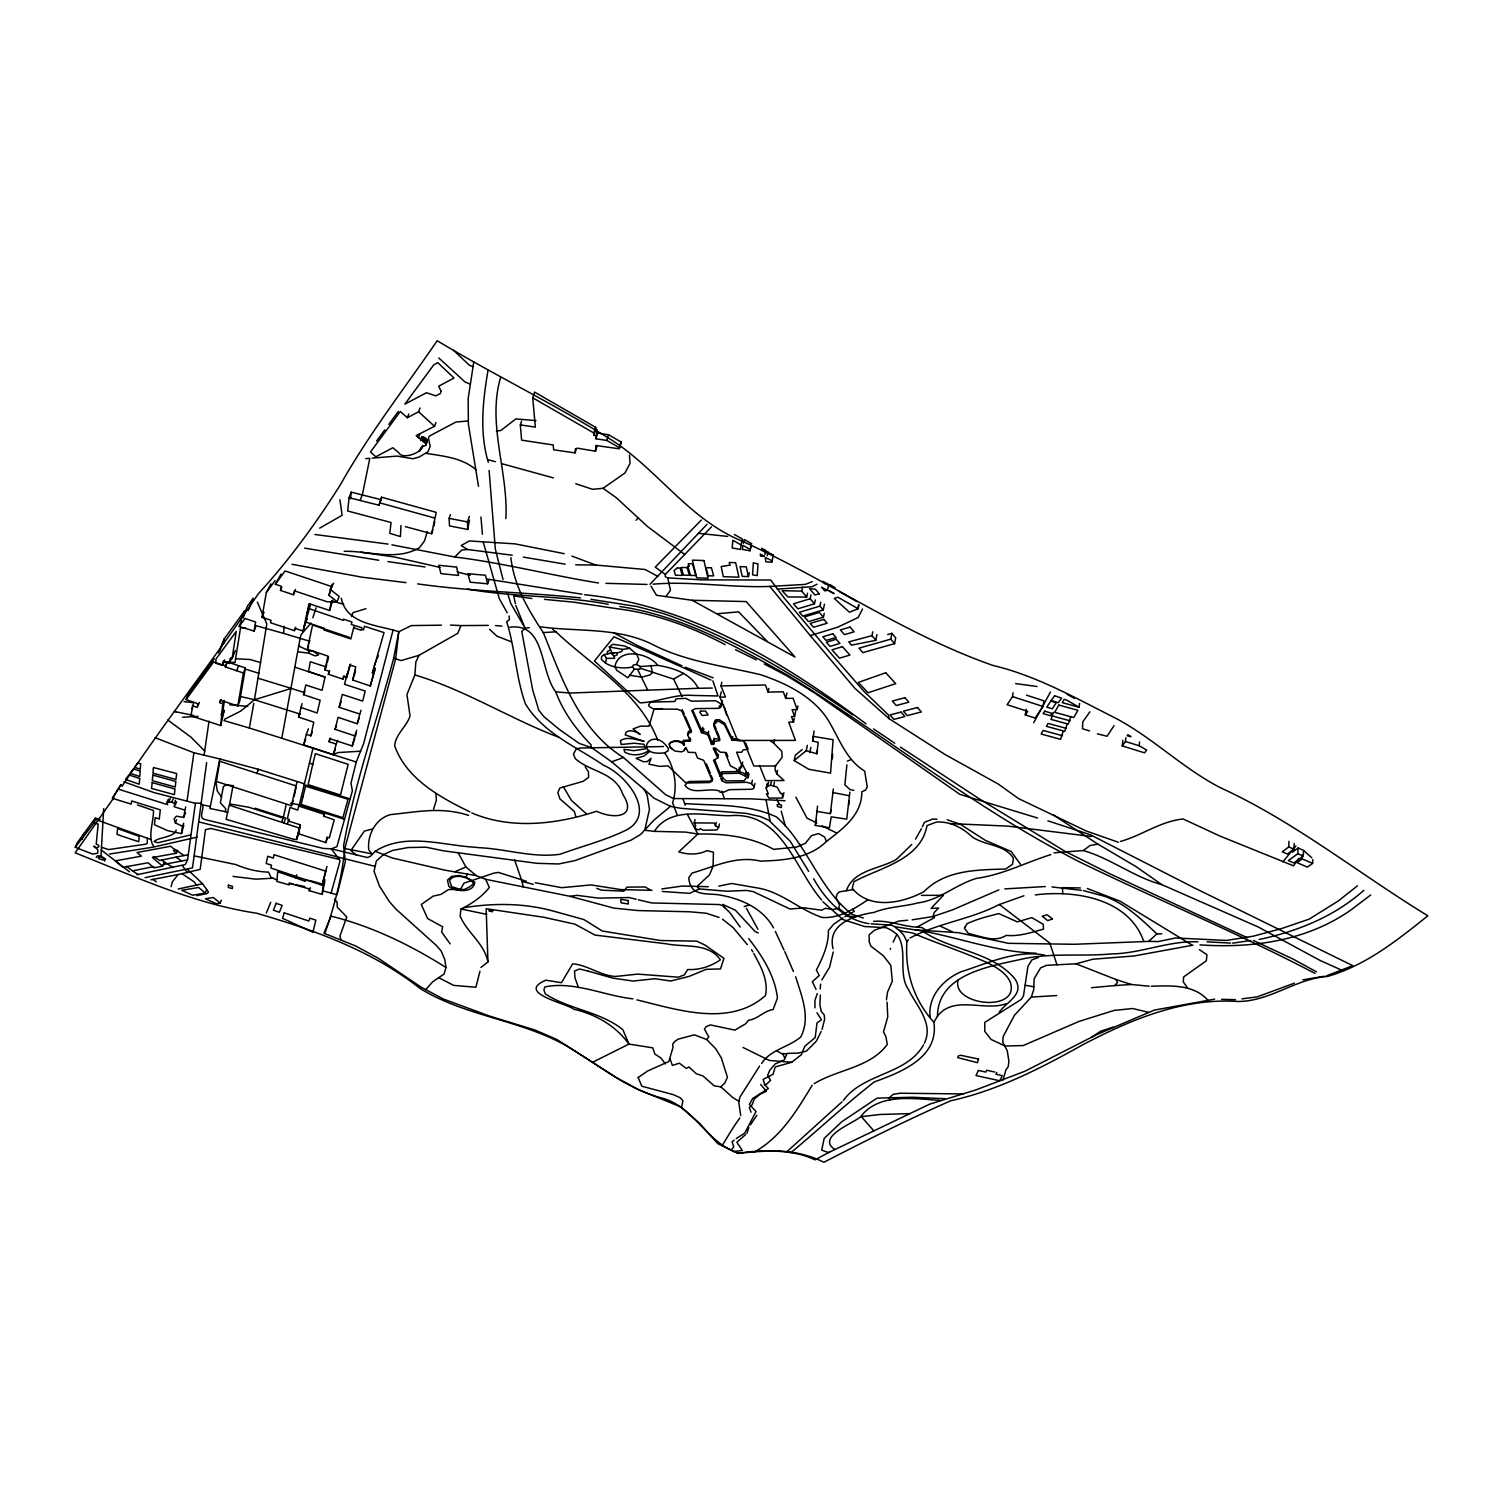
<?xml version="1.0" encoding="UTF-8"?>
<svg xmlns="http://www.w3.org/2000/svg" width="1503" height="1503" viewBox="0 0 1503 1503"><rect width="100%" height="100%" fill="white"/><g stroke="black" fill="none" stroke-linecap="round" stroke-linejoin="round"><path stroke-width="1.5" d="M145.077 877.639L192.497 867.907L206.625 762.66M790.785 1152.763C818.872 1129.411 845.588 1104.31 874.351 1081.897C900.898 1072.297 939.225 1057.473 933.851 1022.247L937.459 1016.253C937.947 973.606 990.515 966.279 1022.961 958.895C1052.081 952.658 1082.047 956.659 1111.788 953.898C1141.078 953.466 1168.714 940.559 1198.023 941.836M520.339 424.898L535.369 427.134L532.72 397.807L534.617 392.114L595.583 427.265L597.687 433.071L608.565 434.762L621.077 441.976L619.368 448.833L595.846 445.489L595.489 451.201L577.377 448.176L575.424 448.758L575.029 452.91L553.686 449.792L553.179 444.944L521.635 440.172L520.339 424.898L521.597 421.122M621.077 441.976L619.931 446.936M833.094 948.75C826.631 923.5 855.357 915.252 874.182 912.377C888.16 906.685 903.378 906.779 917.807 902.927C939.788 900.165 955.776 884.365 976.687 878.334C1003.215 874.596 1025.76 862.44 1050.822 854.625M82.064 839.332L84.112 833.301L81.312 839.106L83.341 836.326M104.459 861.144L105.548 858.946L100.983 856.109L103.707 808.539M441.469 625.173L411.409 625.586L398.802 631.711L395.646 658.896L344.807 848.537C341.989 877.714 334.436 905.971 324.855 933.532M1193.006 945.18L1134.22 955.946L1092.888 959.215L1075.979 963.818L1046.426 965.321L1040.583 967.913L1034.139 978.754L1033.669 989.857L1031.283 997.09L1014.412 1015.314L1003.177 1036.525L1002.726 1042.274L1007.273 1050.804L1008.889 1061.118L1008.231 1066.66L1005.883 1069.986L1002.952 1079.999M95.61 819.454L147.388 838.242L147.181 843.446L145.603 844.216L108.592 849.571L101.509 847.316M400.982 525.449L400.437 536.571L389.784 533.34L391.062 522.499L347.681 511.001L349.091 497.7L351.214 492.157L381.086 499.672L381.537 497.211L436.246 512.354L431.605 533.715L405.322 526.614M1302.387 855.113L1302.18 858.908L1296.995 862.647L1307.403 867.099L1312.626 863.38L1312.814 859.584M617.395 652.697L617.282 654.669L614.22 656.247L610.312 652.734L617.395 652.697L621.528 651.644L622.9 649.446L629.719 648.319L636.877 654.519L638.831 659.366L636.464 664.458L633.27 665.077L632.481 667.013L634.398 669.173L639.94 669.211L640.353 666.524L636.52 664.476M1298.104 848.011L1297.784 853.723L1288.372 860.599L1293.801 862.929L1303.27 856.052L1303.571 850.36L1298.104 848.011L1292.448 852.163M1289.01 841.267L1288.672 846.959L1282.303 851.863L1287.507 854.023L1293.914 849.12L1294.233 843.427M193.586 702.446L190.862 715.86L220.716 725.554L222.782 703.648L219.908 702.728L220.19 700.191L237.812 705.903L239.785 700.943L245.402 667.971L227.423 661.94L225.394 666.956L243.411 672.987L237.812 705.903M605.577 663.161L601.332 659.329L601.651 656.454L604.15 654.65L606.423 658.333L605.577 663.161C613.487 667.858 623.52 668.891 632.481 667.013M325.832 842.619L327.053 837.133L329.326 837.829L334.23 819.811L323.84 816.261L323.972 814.231L298.721 806.04L297.763 810.098L290.023 807.468L287.336 818.816L288.745 819.285L288.426 821.033L300.187 824.79L298.327 833.639L325.832 842.619L327.466 837.923M820.206 988.993L820.582 984.146M225.394 666.956L226.821 662.485M309.505 641.18L283.616 633.383L284.105 626.281M812.954 736.338L833.094 739.701L830.558 773.124L808.783 769.292L794.185 760.556L806.209 750.711L816.787 753.736L818.214 742.313L812.635 741.092L814.081 730.928M341.294 598.232C346.404 624.496 378.324 624.985 398.802 631.711L393.654 658.239C377.084 720.745 354.858 781.936 343.605 845.738L345.352 861.726L337.029 894.698L322.318 890.734M469.819 811.827C439.947 797.285 406.298 778.855 394.669 745.751C395.665 733.934 406.505 726.945 410.056 715.954L406.937 694.555L414.884 674.941L415.843 661.978L419.055 655.308L457.739 633.327L460.989 625.586L488.325 625.398M832.324 758.827L832.662 754.356M197.194 837.096L154.208 846.922C146.881 838.561 153.832 821.559 153.456 810.455L137.431 804.95M849.871 792.119L846.734 819.154L831.215 816.824L829.393 827.777L815.34 825.429L817.576 806.078M137.13 874.69L185.264 864.544L187.537 859.904L195.39 803.316L154.02 792.588L123.81 781.785M295.678 877.865L305.222 881.34L305.334 880.213L310.595 880.739L323.389 884.346L322.187 894.379L309.242 890.734L309.43 888.968L289.327 883.313L289.177 884.891L276.909 881.434L277.698 871.759L295.678 877.865L296.767 874.821M740.979 544.875L740.528 549.478L732.186 547.975L732.882 540.272L740.979 544.875L742.407 539.07L734.328 534.467M473.746 362.167L468.147 398.746L468.41 424.353L478.499 486.258M750.11 549.422L742.839 545.288L742.426 549.422L749.959 550.793L751.519 543.635L744.267 539.483L743.309 543.353M751.519 543.635L749.959 550.793M112.406 798.3L120.916 784.679L112.406 798.3L131.156 804.124L131.682 800.967L160.314 809.873L159.28 819.003L155.147 817.632L154.433 824.715L167.791 830.708L181.487 833.62L182.464 826.255L175.381 822.874L174.123 818.891L176.396 816.148L183.667 817.425L185.677 806.886M848.65 805.307L849.101 801.024M1122.854 740.265L1122.215 745.92L1144.572 752.834L1146.657 750.072L1139.18 745.751L1139.575 741.975M350.5 498.827L351.214 492.157M816.505 811.357L830.351 813.649L833.357 788.943M1122.215 745.92L1125.446 741.524L1125.879 737.748M324.723 881.791L322.187 894.379M775.548 765.44L775.022 769.799L776.769 773.82L784.021 780.527L765.609 780.602L759.503 765.44M155.147 737.71L193.906 752.759L219.814 758.959L209.932 808.482L227.723 812.184M846.884 764.895L844.855 784.81L849.946 789.507L853.854 790.39M1079.116 707.255L1066.454 699.966L1064.143 699.327L1062.245 702.652L1079.116 707.255L1079.586 703.479M808.633 871.345L790.353 841.417L768.841 820.243L760.462 816.599L746.258 813.386L680.352 808.257L670.47 806.341L654.181 819.905L640.729 834.334L631.072 840.139L575.085 860.58L558.628 863.981L536.721 863.304L443.404 850.811L425.988 847.204L408.102 847.542L392.79 850.379L383.697 854.418L376.37 860.994L374.022 871.27L379.451 886.056L389.108 901.293L395.909 909.09L436.321 945.443L441.112 950.929L444.794 959.553L445.996 967.5L444.08 974.038L432.732 981.722L425.706 989.632M1066.435 728.41L1048.117 723.413L1046.464 726.344L1064.744 731.341L1066.923 724.653M1053.359 712.366L1051.01 719.392L1068.276 724.108L1070.624 717.081M183.817 825.297L181.487 833.62M1062.546 735.737L1043.176 730.458L1041.166 734.028L1060.498 739.307L1063.034 731.999M669.23 745.225L669.455 743.421C673.4 739.683 681.216 739.908 684.466 744.38L683.301 740.415L690.741 739.946L689.802 737.841M187.03 800.892L193.906 752.759M257.351 602.158L266.801 623.933L254.458 699.74L240.724 711.088L224.492 719.317M886.432 999.908L887.521 992.093L892.312 981.252L890.809 965.339L883.388 955.814L870.913 946.157L869.241 941.911L869.11 934.828L874.445 930.263L898.625 921.114L907.662 920.231M1026.136 709.247L1025.309 714.921L1035.06 718.058L1043.101 706.485L1043.89 700.793L1026.436 695.156M245.459 627.953L240.536 627.822L234.994 662.485L223.703 661.902M209.011 721.196L204.145 754.769M229.395 663.443L230.316 657.995L232.101 658.596L236.234 631.429L216 658.99L215.774 663.255L222.463 665.397L223.139 661.358L229.395 663.443L231.819 657.431M1148.611 1012.364L1132.717 1008.513L1114.024 1010.429L1078.947 1021.458L1023.205 1045.562L1005.169 1046.032L991.172 1039.494L984.784 1031.415L984.784 1022.378L1021.533 999.232L1023.524 995.587L1027.958 966.26L1031.922 959.891L1038.46 957.467M427.378 440.247L425.687 445.376L422.061 446.973C421.404 452.816 402.184 459.956 398.783 452.685L392.809 447.762L375.806 456.78L370.452 452.027L400.286 411.503L407.388 417.702L418.623 411.766L420.013 408.027M223.909 643.265L224.154 638.963L218.442 652.978M195.39 803.316C211.491 800.967 195.39 817.369 204.709 819.473L323.07 848.387L331.299 848.838L336.954 846.621L352.378 790.785L350.988 783.157L356.23 762.002L281.794 738.255L300.093 638.362L301.145 634.567L310.971 623.087M488.005 370.283C482.895 400.737 479.269 432.131 488.287 462.304M225.318 811.714L225.769 808.746L220.377 802.827L223.346 786.614L226.239 784.735L233.021 785.674M1025.309 714.921L1027.751 711.37L1007.123 704.719L1012.515 696.622L1013.078 692.827M766.511 786.858L770.532 785.224L777.201 787.177L780.621 793.471L782.142 793.434L782.762 798.018L768.841 798.112L766.417 793.772L768.296 793.922L766.248 788.493L767.281 783.364M224.398 700.962L222.989 709.942L224.248 710.449L220.716 725.554M243.373 617.996L244.444 611.157L224.154 638.963M295.471 589.458L293.404 594.737L280.516 590.454L281.174 586.189L275.312 584.272L281.08 573.996M500.574 377.441C486.916 424.428 508.39 471.153 505.872 518.629M253.8 703.366L249.348 728.016L281.794 738.255M433.935 525.918L434.705 521.391M254.082 631.072L255.642 622.017L245.045 618.484L239.202 626.45L254.082 631.072L255.698 627.014M295.715 627.202L294.381 630.659L270.54 622.749L271.028 620.326L262.01 617.32L266.35 592.501L270.953 583.859M740.735 1115.564L738.837 1102.676L739.814 1097.265L759.597 1066.059M232.984 785.975L229.64 803.917L248.953 807.299L283.165 818.139L286.058 805.195M349.091 497.7L379 505.215L381.537 497.211M891.918 633.345L890.809 639.132L858.983 648.169L862.797 652.621L894.604 643.66L895.694 637.854L891.918 633.345L887.672 634.548M871.984 635.656L848.819 641.894L851.506 645.144L875.798 640.353L871.984 635.656L872.755 631.805M875.798 640.353L876.944 634.567M294.381 630.659L295.058 628.348L303.08 631.035L308.998 603.661L329.645 610.443L331.505 601.106M830.351 813.649L831.046 810.117M310.313 605.164L303.08 631.035M857.8 608.546L837.923 597.198L834.278 598.476L849.42 612.209L858.063 608.828L858.589 604.694M858.063 608.828L858.852 604.976M815.34 825.429L816.411 820.168M344.131 675.73L342.891 679.112L328.349 674.302L329.063 671.24L324.892 669.85L327.992 656.135L307.363 649.183L312.586 625.023L349.147 637.234M816.787 753.736L817.538 750.147M820.375 994.967L819.886 1004.662L821.22 1011.35L824.339 1015.07L824.583 1019.485L822.066 1029.405M812.635 741.092L813.386 737.485M299.041 827.965L229.17 805.138L226.126 819.304L293.348 839.2L296.617 839.501L300.187 824.809M300.281 825.466L298.308 834.804M806.209 750.711L807.355 745.338M809.741 752.665L810.869 747.292M171.079 886.676L172.413 881.754L178.124 874.539L200.181 869.392L205.46 829.637L210.908 828.472L339.283 859.415L340.054 860.918L331.111 893.101M295.659 785.768L219.739 761.269L216.413 781.466L291.413 805.702L296.824 782.575M362.448 494.337L369.813 458.321L365.717 458.622M294.1 796.515L295.997 787.628M823.437 617.169L819.323 612.435L804.406 616.906L808.52 621.603L823.437 617.169L824.264 613.337M794.185 760.556L795.331 755.201L802.207 749.565M308.378 728.805L306.349 734.328L310.839 735.85L313.789 722.173L298.571 717.1L302.065 703.629M721.271 691.756L719.975 697.148L737.541 740.434L795.444 740.415L788.718 722.135L793.509 722.079L791.499 716.574L794.58 716.536L792.081 709.679L797.191 709.604L797.98 705.978M819.924 606.104L799.408 612.285L802.715 616.098L823.231 609.936L819.924 606.104L820.751 602.233M783.138 796.271L783.89 792.776M823.231 609.936L824.471 604.168M827.514 590.322L821.502 587.166L824.79 590.904L827.514 590.322L828.754 584.535L822.761 581.379L824.959 583.878M309.937 603.755L306.744 614.483M793.509 722.079L794.298 718.472M794.58 716.536L795.745 711.126M770.532 785.224L771.302 781.729M773.65 785.731L774.421 782.218M776.769 773.82L777.539 770.306M810.981 594.887L810.136 598.739L793.509 603.811L797.886 608.809L814.476 603.793L815.321 599.941M331.712 586.17L330.885 589.946L339.152 596.409L337.16 601.707L328.875 595.244L332.125 584.291M743.497 740.697L753.83 766.023L775.416 766.023L782.161 757.287L781.748 751.275L773.744 743.177L774.533 739.608M806.679 597.086L801.663 591.092L782.105 590.698L787.873 596.935L806.679 597.086L807.524 593.215M797.191 709.604L793.114 698.275L785.712 698.407L786.914 692.977M766.248 788.493L767.018 784.998M767.826 785.674L768.597 782.18M801.663 591.092L802.527 587.241M688.506 731.322L687.622 734.835L690.441 741.148L683.095 741.298L684.203 745.45C681.16 740.923 673.382 739.871 669.38 743.778L670.15 747.667L674.922 751.03L681.404 751.838L683.978 750.918L685.856 747.498L688.205 752.308L695.419 752.552L697.486 758.038L703.667 760.255L712.384 780.94L709.529 782.556L687.059 782.988L684.992 785.224C692.056 795.763 708.89 786.952 719.655 791.16L719.975 792.231L723.939 792.062L729.368 789.657L752.082 789.244L753.679 788.399L754.957 783.476M327.222 662.804L328.556 656.905M785.712 698.407L783.307 691.793L768.071 692.094L768.878 688.468M754.187 786.952L751.594 783.645L752.383 780.17M751.594 783.645L746.803 782.311L726.043 782.781L721.891 780.696L720.688 778.122L722.924 778.122L726.25 780.884L744.229 780.715L746.277 777.784L748.175 777.652L747.611 776.055L745.15 775.98L745.958 772.486M747.611 776.055L748.4 772.58M748.175 777.652L748.964 774.158M718.566 754.487L717.739 757.982L713.549 760.274L720.238 776.45L721.91 776.224L721.102 773.594L739.157 773.256L739.964 769.761M717.739 757.982L713.136 748.137L715.503 748.175L720.369 752.233L725.047 752.345L730.42 765.891L736.583 769.048L736.695 770.325L739.42 770.212L738.818 769.179L741.355 767.582L742.726 762.134M374.773 670.244L370.264 685.969L352.66 679.995L355.723 666.862L349.786 664.984L346.629 677.515L343.529 676.5L342.891 679.112M325.362 871.026L273.978 854.7L273.358 858.119L267.797 856.259L266.125 863.455L271.517 865.183L270.897 868.02L322.074 885.229L326.978 866.404M326.019 870.462L322.074 885.229M354.501 674.903L355.516 670.507M695.044 819.492L694.217 822.911L695.776 826.03L694.555 826.782L695.889 828.961L698.839 829.9L700.36 828.717L703.291 830.22L716.799 829.975L718.641 827.401L715.503 825.786L716.311 822.366M718.641 827.401L719.449 823.982M821.202 1031.377L816.411 1041.109L806.359 1051.142L798.074 1053.152L787.102 1053.396L784.209 1059.991L775.041 1064.049L769.649 1070.493L767.676 1075.284L770.588 1080.356L766.417 1084.358L764.238 1084.64M771.828 560.619L765.29 557.594L765.816 561.784L772.016 562.235L773.181 554.832L766.68 551.808M721.891 780.696L722.699 777.239M744.906 740.923L731.923 740.134L732.769 736.602M306.349 734.328L303.644 744.849L333.328 754.731L336.24 744.06L329.063 741.749L329.777 738.668L352.228 745.995L354.84 738.593M720.238 776.45L721.064 772.974M344.6 819.323L299.36 804.856L313.037 748.043M764.858 554.457L765.779 550.586L761.702 548.257L761.965 550.323L765.779 550.586M767.15 555.772L768.071 551.902M714.075 738.161L713.85 744.304L711.501 744.38L712.347 740.866M711.501 744.38L707.894 734.76L701.488 732.619L691.775 710.506L695.401 708.608L718.641 708.345L720.595 707.443L722.342 700.492M719.975 697.148L725.423 697.054L720.989 685.894L721.853 682.287M748.4 576.588L746.258 566.838L740.04 566.631L742.219 576.382L748.4 576.588L749.321 572.737M715.071 720.313L714.207 723.845L716.236 722.736L715.616 721.496L719.035 721.421L724.408 724.653L731.923 740.134M353.957 626.695L350.838 638.944L323.915 629.964L324.272 628.292L305.936 622.11L307.251 618.672M703.009 732.356L703.874 728.823M707.894 734.76L708.758 731.247M352.228 745.995L354.764 735.85L335.094 729.35L338.081 717.326L357.226 723.751L359.743 714.038L339.133 707.293L342.289 694.442L362.674 701.093L365.21 691.004L344.525 684.316L347.099 673.87M339.283 859.415L331.299 848.838L367.239 857.537L370.264 856.409L375.205 851.318L392.208 857.969L444.794 870.143L476.338 875.648L485.601 879.293L489.339 887.409C482.144 896.671 471.679 903.867 461.008 908.996L460.125 916.022C467.076 932.724 484.135 942.982 487.949 961.901L480.96 967.444M701.488 732.619L702.784 727.339M300.675 707.349L317.133 713.004L320.158 700.21L303.456 694.668L305.842 685.011L322.074 690.309L324.817 678.229L325.024 677.12L308.547 671.578L310.294 661.715L325.85 666.862M355.347 736.564L356.361 732.487M350.575 664.063L346.629 677.515M370.264 685.969L375.318 668.121M479.983 971.201L475.887 987.227L453.737 985.404L438.82 977.758M373.495 673.25L372.368 672.987L384.035 632.594L364.44 626.281L363.538 629.889L361.603 629.25M257.727 770.945L258.159 769.254L219.814 758.959M293.404 594.737L294.438 590.848L327.372 601.839L337.16 601.707M773.557 927.896C762.416 907.549 739.514 898.061 717.664 894.661C703.742 893.308 690.29 895.694 688.731 877.752L692.188 873.018C714.451 866.611 736.564 855.339 760.368 861.106C783.42 860.449 809.159 858.626 826.462 841.398L824.583 837.021L818.647 833.583L811.526 835.612L805.401 843.296L796.665 847.072L773.688 849.345C750.523 836.476 723.939 833.583 697.899 834.033L678.755 851.882C687.585 854.737 698.388 855 706.936 850.642L713.455 852.182L713.061 866.367L709.454 874.896L698.237 885.323L697.317 886.864L699.29 888.931L727.057 891.241L746.578 890.415L753.172 891.598L789.958 909.014L804.406 907.868L821.596 910.198L825.56 908.282L832.981 909.522L838.58 908.319L839.538 904.825L836.081 897.873L837.077 894.097L839.463 891.824L853.385 889.626C871.308 909.954 903.19 902.852 924.101 891.542C945.594 869.711 977.307 869.899 1005.62 869.016L1012.496 864.3L1013.454 858.175C1004.211 843.953 984.672 845.832 971.934 836.683C962.033 827.458 950.309 821.296 936.425 822.047L927.013 825.617C920.569 860.242 880.119 867.419 853.911 881.735L852.239 888.367L853.385 889.626M468.598 815.396C441.394 806.547 418.229 811.845 390.573 814.588C375.506 818.534 367.127 835.217 368.742 849.759L371.823 853.817L344.807 848.537M748.813 1127.382L746.991 1133.337M427.265 531.574L424.541 540.873L419.45 547.693C396.36 561.258 369.174 550.812 344.243 551.319M316.118 607.757L312.831 617.771M619.386 447.687L606.836 440.454L608.565 434.762M595.489 451.201L597.217 445.527M606.836 440.454L595.939 438.763L597.198 430.008M595.939 438.763L597.687 433.071M595.451 435.701L594.004 435.175L593.817 432.977L595.583 427.265M594.004 435.175L595.77 429.463M711.483 526.839L665.322 574.465L665.209 576.626L667.727 577.885L702.126 579.876L770.701 580.008L784.247 598.062L833.677 656.698L863.699 691.061L888.405 714.94L889.081 718.678L945.274 754.638L998.048 783.908L1018.508 798.563L1086.237 830.99L1118.345 842.244M575.029 452.91L576.213 449.134M433.578 809.178L436.396 800.16L435.851 794.204M890.283 949.351L890.621 948.374M487.648 583.803L485.469 575.254L467.884 573.714L470.195 582.206L487.648 583.803L488.851 580.139M176.133 829.994L175.344 832.38C169.989 837.641 157.627 837.697 154.039 841.567L157.909 842.751L190.599 834.898M817.256 993.577L814.889 1000.603L814.964 1007.874M450.43 514.646L449.134 518.366L449.491 525.918L467.715 529.469L469.481 520.113M467.715 529.469L467.452 521.917L469.368 516.337M323.389 884.346L324.967 879.781M309.242 890.734L310.313 887.709M431.605 533.715L432.902 530.033M372.368 672.987L374.191 667.858M359.743 714.038L361.077 710.28M323.84 816.261L324.967 813.104M357.226 723.751L359.217 718.133M354.764 735.85L356.737 730.289M374.303 665.81L376.126 660.681M377.178 658.821L378.399 655.402M336.24 744.06L337.574 740.378M333.328 754.731L335.301 749.208M335.094 729.35L336.447 725.63M352.66 679.995L353.9 676.594M297.181 836.795L299.454 830.52M296.617 839.501L297.744 836.363M339.133 707.293L341.162 701.676M329.063 741.749L330.397 738.067M308.66 653.166L309.393 651.118L312.812 650.987L318.598 654.895L315.235 655.928L308.66 653.166L298.007 651.776M426.025 443.967L416.199 435.569L434.536 426.326L435.889 422.606M422.831 440.849L424.184 437.148M419.544 451.37L420.896 447.669M283.842 823.099L285.683 818.083L255.04 808.182M421.31 449.078L422.681 445.376M424.034 441.525L425.387 437.824M291.413 805.702L293.16 800.949M424.823 442.22L426.176 438.519M425.65 443.197L427.002 439.477M287.261 824.189L288.989 819.492M425.687 445.376L427.265 441.055M418.398 437.786L419.75 434.066M310.839 735.85L312.192 732.149M281.719 822.047L283.447 817.331M421.742 440.454L423.113 436.753M328.349 674.302L329.608 670.902M303.644 744.849L305.691 739.344M324.892 669.85L326.771 664.758M298.571 717.1L299.961 713.399M379 505.215L381.086 499.672M303.456 694.668L304.865 690.929M407.388 417.702L408.797 413.983M330.622 605.54L332.595 600.298L329.645 610.443M220.227 903.115L213.238 897.498L205.423 898.794L216.3 903.754L220.227 903.115L221.336 900.147M308.472 643.923L309.768 640.522M307.363 649.183L308.66 645.764M328.875 595.244L330.885 589.946M330.115 589.589L333.628 583.239M360.062 500.612L362.167 495.069M256.712 773.613L257.915 770.419M303.7 627.953L305.691 622.768M205.291 893.083L198.621 887.465L181.788 890.264L192.628 895.206L205.291 893.083L206.569 889.72M356.23 762.002L363.632 743.609L393.072 630.095M280.516 590.454L281.906 586.94M182.464 826.255L183.685 823.156M243.411 672.987L245.402 667.971M164.391 861.67L162.587 866.198L152.461 857.518L176.377 853.216L177.579 850.172M893.101 942.156L896.915 934.284L891.035 930L886.319 927.727L864.507 926.506L842.92 919.498L822.892 901.781M221.016 714.864L222.989 709.942M222.294 715.372L224.248 710.449M262.01 617.32L264.058 612.172M183.667 817.425L185.527 812.747M219.908 702.728L221.242 699.44M222.782 703.648L224.097 700.36M175.381 822.874L176.602 819.774M236.647 670.733L238.658 665.697M351.495 616.399L353.017 612.604L365.981 608.696M118.962 789.357L167.641 804.669L167.096 802.245L171.887 802.114L173.146 798.976M232.101 658.596L235.332 650.555M184.437 810.004L174.123 806.735L175.4 800.235M175.306 804.913L176.546 801.794M222.557 664.721L224.191 660.719M167.096 802.245L168.355 799.108M222.463 665.397L224.698 659.873M241.156 619.255L244.444 611.157M239.202 626.45L241.664 620.363M243.298 616.324L247.394 606.179L253.256 598.138L248.333 610.35M169.069 801.494L170.327 798.356M191.783 708.646L193.117 705.377M219.626 651.1L224.511 639.094M198.001 705.752L199.335 702.465M266.294 913.091L270.728 902.326M192.252 705.715L197.325 707.387L197.776 703.686L186.015 699.59L188.044 694.668L214.309 658.84M821.84 979.918L829.543 967.274L833.244 951.944M93.994 822.874L98.165 824.114L96.211 844.179C101.828 845.4 97.639 849.853 93.712 846.114L97.789 849.759L97.733 853.197L92.716 854.117L75.282 847.316L93.994 822.874L95.929 818.308L100.081 819.548M93.336 822.667L95.929 818.308M75.282 847.316L77.198 842.826L95.271 818.12M670.037 1058.77L672.348 1065.42L679.394 1063.185L686.364 1068.501L688.919 1066.961L696.302 1073.762L702.897 1075.904L714.226 1085.88L720.858 1086.838L724.803 1082.987L727.452 1077.275L721.308 1057.905L715.804 1048.85L706.729 1039.55L694.33 1034.834L678.116 1039.174L674.659 1041.635L672.63 1044.209L673.006 1047.478L668.816 1061.55L647.774 1070.925L638.193 1077.501M681.554 1107.579L682.926 1100.741L680.145 1097.716L673.457 1094.691L641.8 1086.199L638.174 1077.519M846.377 890.715C853.591 869.523 880.176 869.204 896.596 859.228L911.776 844.498M996.79 1072.466L995.944 1074.25L1002.238 1075.622L999.777 1080.77L976.011 1075.566L978.34 1070.437L985.78 1072.071L986.626 1070.23L994.761 1072.015M922.316 826.838L924.477 822.329L932.781 819.041L936.914 819.248M921.433 828.679L915.552 839.106M1033.688 722.736L1050.447 692.019M923.5 1044.923C906.459 1075.133 863.718 1072.672 843.408 1100.384M924.364 1043.214C933.927 1023.543 916.698 1006.221 908.695 989.932C897.216 973.362 908.62 950.009 896.915 934.284M862.553 608.997L858.175 617.489L837.659 627.202L810.267 635.619L769.78 586.433C730.871 587.936 691.793 580.872 653.166 584.16M465.892 877.245L474.704 882.073C474.027 893.364 455.728 891.918 448.852 886.375L447.443 880.176L451.501 876.493L458.885 875.441L465.892 877.245L467.527 874.107M712.234 688.055L698.2 688.28C690.929 673.419 673.006 667.764 657.769 665.359C648.526 652.715 617.996 647.098 614.915 666.825L616.906 670.432L627.897 677.759L634.398 669.173M756.854 1115.339L750.373 1124.902M958.332 979.674C951.23 1001.336 1001.58 1011.049 1010.317 993.051C1015.54 978.829 999.007 968.627 988.41 963.198C965.058 952.714 940.728 944.635 917.055 934.885C910.292 930.639 900.034 933.682 894.943 926.712L891.166 925.134L871.082 923.819M739.889 1117.931C733.163 1127.081 727.903 1136.249 722.079 1145.718M611.815 652.208L609.297 646.948L612.829 644.299L624.252 645.933L629.719 648.319M1114.042 725.648L1107.072 736.245L1097.34 733.877M614.013 653.279L612.604 654.03M761.664 1063.485C770.381 1049.564 788.643 1047.347 800.761 1036.976C810.944 1017.324 801.55 996.094 795.669 976.743M121.987 786.388C165.593 720.726 214.14 659.178 258.291 593.817C289.121 560.224 316.025 523.345 340.429 484.68C368.78 434.198 404.514 388.432 437.185 340.73C495.032 375.506 555.941 404.871 613.036 440.924C658.295 470.758 689.069 518.742 740.321 540.366C826.162 578.787 904.036 634.435 993.032 665.453C1034.909 675.429 1072.785 696.453 1110.849 715.804C1150.396 735.249 1181.414 767.695 1220.511 787.76C1294.797 821.784 1358.505 873.431 1427.85 915.797C1397.038 940.408 1366.002 965.377 1327.393 976.48C1295.661 978.566 1269.772 1001.712 1237.57 1001.468C1182.636 997.823 1130.406 1019.729 1082.648 1044.848C1040.921 1068.145 997.86 1090.408 950.835 1100.741C907.793 1119.547 865.653 1140.739 823.888 1162.27C797.36 1148.837 767.3 1149.231 738.555 1153.158C706.41 1143.332 693.879 1105.212 659.949 1097.528C628.93 1089.13 603.642 1068.858 576.776 1052.25C529.263 1020.293 468.692 1018.47 420.032 988.448C372.068 950.666 314.39 930.019 256.468 913.185C193.267 903.735 134.274 876.193 75.15 852.859L113.965 797.623M1298.761 858.345L1293.519 865.822L1219.722 835.969L1183.18 818.985C1160.466 821.258 1142.111 835.367 1120.411 841.455M1089.9 711.802L1082.78 721.872L1082.498 728.767L1089.525 730.89M687.904 733.765L689.745 731.228L691.568 731.191L685.274 716.405M83.304 834.39L84.112 833.301M186.015 699.59L213.633 661.978L225.469 665.829M376.633 440.98L384.768 429.896M388.845 424.372L398.333 411.446M266.35 592.501L275.162 580.515M275.312 584.272L285.119 570.952L332.276 586.771M687.622 734.835L689.445 732.431L691.248 732.506L681.817 711.013L677.327 709.172L654.03 709.153L649.258 706.523L648.62 704.926L650.592 702.108L674.866 701.488L676.162 698.782L685.706 698.369L691.549 701.225L715.597 700.755L720.425 703.536L721.064 705.828M651.024 586.17L656.492 595.282L665.829 596.578L670.451 590.341L667.727 577.885M933.851 1022.247C913.617 999.833 904.806 971.502 906.91 941.592L908.394 939.713M706.729 1039.55L708.796 1036.957L704.456 1029.085L706.222 1026.605L710.355 1024.914L734.911 1030.119L745.62 1023.806L748.532 1020.236C757.775 1019.184 763.919 1010.805 773.143 1009.509L777.464 998.048C774.834 975.616 762.359 956.171 748.757 938.642M731.134 1150.077L733.765 1146.939L732.074 1141.735L734.103 1140.195M999.251 1012.27C1006.315 1001.674 1025.478 994.366 1014.826 978.735C991.83 951.361 950.46 950.572 922.617 931.071L894.943 926.712M937.459 1016.253C953.56 994.911 984.24 1011.481 1005.939 1003.816M636.107 520.282L638.099 517.84L616.23 497.662L603.06 488.287L592.614 489.32L575.762 483.759M1161.8 933.833L1156.859 933.908L1148.593 941.404L1074.457 944.279L1008.532 943.339L958.726 932.724L915.233 929.869M1282.848 861.858L1295.981 845.907M684.26 749.753L685.5 748.287M372.143 458.114L397.036 456.104L412.987 458.734L418.999 457.062L427.979 451.802L430.196 446.391L428.411 437.937L429.426 436.058L456.01 422.005L468.354 420.99M1091.497 987.715L1114.7 985.573L1117.518 982.474L1115.846 979.449L1075.979 963.818M649.935 584.348L707.086 524.246M529.319 627.69L525.054 628.141L521.766 631.485L532.701 690.027L538.826 710.299L543.823 716.574L559.623 729.669L579.256 743.421L591.731 747.742L611.665 761.814L643.96 789.169L647.173 795.049L649.465 809.328L644.787 830.238L654.293 831.366C671.033 805.815 705.17 815.997 730.27 815.659C782.274 811.545 794.523 868.715 821.634 899.996M191.783 702.483L184.061 701.619M842.056 1101.812L786.651 1151.937M701.413 519.982L655.233 567.101L665.322 574.465M1091.497 1037.277L1100.891 1031.114L1113.422 1027.094M826.462 841.398C842.901 828.811 862.027 814.927 861.82 791.762L865.653 790.052L867.231 786.802L864.657 771.114C845.438 759.184 838.975 737.522 827.571 719.186C812.409 696.19 786.013 683.189 760.612 674.715C723.713 665.829 685.406 661.79 651.269 643.829C616.399 627.146 577.227 631.861 540.347 626.807M812.202 1085.279C796.778 1110.454 781.353 1136.944 754.374 1152.012M391.907 544.837L454.695 556.974L461.797 550.023L467.452 549.497L512.241 555.208M713.23 741.674L719.712 740.603L713.737 725.855L714.639 722.06L716.649 721.008L716.029 719.749L719.43 719.787L724.747 723.244L732.243 738.856L736.714 738.668L739.288 740.19M745.676 1134.483L736.865 1142.242L742.275 1150.453L734.046 1151.486M736.263 1138.523L744.755 1133.093L756.028 1111.525L749.415 1104.423L752.59 1098.561L768.371 1088.529L764.933 1085.016L763.129 1079.398L772.974 1074.326L775.304 1066.923L791.686 1062.283L801.287 1054.787L804.763 1046.276L815.171 1037.596L817.012 1022.923L821.465 1019.823L816.993 1012.721M1357.453 885.812L1338.365 900.917L1309.132 919.141L1280.951 928.779L1253.183 936.2L1226.298 940.446L1175.553 937.985L1158.268 941.554L1148.593 941.404M375.205 851.318C404.908 832.192 442.107 845.325 474.591 847.204L478.893 847.673C505.985 848.8 532.964 858.194 560.168 854.23C581.436 846.452 603.736 840.741 624.196 831.065C658.727 815.34 626.845 774.928 603.548 765.252C576.325 746.634 542.959 733.163 525.374 703.723C515.867 677.289 515.097 647.868 506.661 621.772L509.367 619.724L509.141 616.005M1370.698 894.999L1350.596 910.217C1306.595 940.934 1252.149 948.487 1199.958 944.861M1363.803 890.358C1334.251 916.567 1297.446 931.409 1259.176 939.45M1053.96 852.84L1083.287 850.548L1090.051 845.513L1097.923 844.141L1136.099 866.667L1161.838 884.666L1258.143 926.938L1320.047 960.436L1341.54 970.111M603.06 488.287L624.985 472.975L630.058 463.337L629.419 455.202M868.133 899.621C854.362 908.808 839.519 918.521 822.291 917.488C798.882 909.691 780.902 891.26 756.065 887.728L731.604 883.482L718.829 886.131M1023.919 895.769L998.574 904.806C970.374 919.535 937.647 923.105 910.01 938.041M842.939 917.92L833.846 924.063L828.378 930.47C828.829 944.56 822.611 957.787 816.373 970.111L819.267 975.485L812.315 981.684L816.035 989.331M873.581 921.339C888.592 920.061 902.251 926.318 916.962 927.144L934.49 917.6L933.025 916.548L912.208 919.798M699.29 888.931L689.633 893.346L662.353 891.467M844.836 916.811L854.305 911.288L852.633 909.183M319.707 528.135L342.12 515.304L339.922 499.785M640.729 668.365L673.626 679.093L683.621 673.344M740.641 766.549L742.257 764.163L747.93 774.703L738.969 771.565L721.515 771.828L722.323 774.496L720.651 774.721L714.864 760.311M1214.649 999.157L1154.398 1010.072L1096.927 1034.534L1024.99 1071.207L975.616 1090.013L929.737 1104.123L828.529 1152.594L821.69 1150.096L824.189 1138.372L841.793 1121.726L877.076 1098.129L912.283 1097.246L945.199 1098.712M829.6 1152.012L815.058 1159.865C790.991 1148.348 763.806 1150.622 738.086 1153.421L717.852 1143.689L699.74 1123.493L680.765 1106.941L638.775 1089.713L618.09 1078.647L556.636 1039.362L534.843 1029.987L489.302 1015.99L443.61 999.119L421.441 987.377L378.324 958.313L355.779 946.026L323.915 933.213L331.148 916.172C372.162 926.393 410.357 945.03 445.996 967.5M814.213 1083.663C837.678 1069.272 870.124 1067.825 887.277 1044.435L885.868 1036.506L883.482 1031.922L887.747 1016.911L887.089 1002.163M817.012 584.179L812.184 586.696L777.333 589.12M593.178 1061.963L628.949 1044.097L652.697 1047.816L654.876 1054.091L660.869 1057.962L665.397 1063.88M471.792 812.954C511.64 829.863 556.768 824.283 596.672 811.263C612.266 818.947 638.23 818.496 622.862 794.448C615.385 771.96 590.134 772.185 575.311 758.62L573.432 754.187L576.325 748.663L580.872 748.006L663.537 746.54M719.035 706.673L721.459 704.231L723.638 704.888M604.15 654.65L610.669 653.223M476.338 875.648L465.911 867.006L455.052 871.665M812.24 581.605L805.345 584.385L769.78 586.433M847.297 761.138L850.66 759.804M611.665 761.814L623.444 757.493L665.697 794.749L673.569 798.563L751.087 798.844L785.017 800.742M1294.421 983.131L1257.128 996.902L1241.966 998.856M998.837 889.889L952.47 909.879L933.025 916.548L934.171 912.546L938.661 908L931.052 908.432L943.396 895.3L921.395 895.375M1326.36 975.898L1352.775 965.659L1194.453 887.935L1090.257 834.71L1047.892 820.826M333.215 754.45L338.307 752.552L360.701 751.181M585.231 766.906L588.462 771.847L588.594 777.37L583.126 781.335L559.867 788.023L557.876 792.588L559.83 798.807L574.334 811.432L575.705 816.129M241.025 696.622L254.458 699.74L291.357 688.412L304.714 692.695M833.921 588.086L835.067 587.711L830.088 584.855L832.643 587.015M664.664 752.834C630.49 756.873 652.227 723.563 668.403 748.626L668.102 750.786L664.664 752.834C674.734 767.225 677.928 785.975 672.611 802.771L677.289 815.34M744.21 906.553L749.152 905.088M419.055 655.308L401.207 660.568L393.654 658.239M178.181 889.024L202.548 883.726L208.504 892.012L207.095 893.59L196.686 895.638M372.537 828.98L364.402 831.084L350.857 850.529L356.568 855.132M153.174 847.147L109.531 854.042M153.682 866.63L132.565 870.876L126.308 866.329M162.812 864.62L187.537 859.904M610.162 650.029L607.325 651.569L607.663 653.749M188.025 854.737L159.656 860.449L153.381 856.428M463.788 907.737C493.585 902.908 524.491 903.021 553.762 911.194L583.822 919.535L602.327 931.033L660.568 940.521L696.791 941.16L705.132 945.143L723.958 958.369L720.482 968.928L706.128 969.341L689.163 976.386L670.676 981.008L654.895 978.716L633.064 981.064L612.848 978.134L588.199 971.145M150.92 879.8L178.124 874.539M940.371 1100.384C913.749 1098.881 879.03 1092.399 860.449 1116.936C852.689 1123.511 816.073 1137.076 834.841 1149.513M162.587 866.198L154.095 867.832L148.045 862.778L122.908 867.306L115.261 860.881L141.376 856.146L137.092 852.502L170.666 846.245L175.381 850.303L173.54 850.679L176.377 853.216M779.399 804.349L777.183 804.744L777.427 806.51L781.241 807.562L781.654 805.251L779.399 804.349L776.826 799.803M640.353 666.524L657.769 665.359M1302.857 979.824L1324.218 976.255M651.945 890.34L621.04 889.607L591.017 884.91L561.84 887.691L535.237 882.749M485.601 879.293L570.088 896.333L576.945 895.318L598.551 898.136L628.93 897.535L636.164 899.207M1232.554 943.17L1250.684 940.483M661.865 888.912L682.343 886.037L708.308 886.714M272.964 878.222L255.829 879.18L233.04 876.399M496.347 430.966L500.837 430.497L515.886 418.905L535.951 420.615M1004.831 888.893L1045.318 886.545M717.382 613.731L738.593 611.853L767.169 641.311M1035.304 894.924C1075.265 889.814 1128.866 898.55 1143.802 941.479M662.391 708.646L654.068 709.04L648.995 726.193L640.579 726.137L633.026 728.917L640.128 734.422C636.896 731.491 625.699 727.828 625.267 734.911L644.167 741.355C636.596 739.946 627.465 736.019 620.476 740.584L621.096 744.511L634.078 743.215L643.979 744.304L646.008 748.738L633.89 750.673L623.914 749.302L624.797 752.158C631.936 756.216 641.913 755.464 648.432 750.711L649.766 751.462L643.829 756.141L636.088 758.376L643.34 761.702L647.248 761.608L651.081 758.245L648.939 764.219L659.779 766.398L668.102 765.872L685.744 782.819L689.407 781.466L709.867 781.165L712.741 779.437L711.126 775.379M1056.684 995.55L1031.283 997.09M1114.7 985.573L1131.195 984.484L1149.231 986.212M510.851 557.632C514.158 586.245 528.248 609.748 543.259 632.556L555.96 631.824C591.543 665.679 639.433 692.357 657.732 740.171M182.596 717.232L198.058 716.349M698.2 688.28L570.144 693.033L555.791 691.906C539.558 671.052 546.077 622.543 509.742 627.221M1044.623 955.1C1016.047 949.614 987.978 963.198 961.225 971.727C943.546 979.073 927.652 996.564 930.132 1016.836M909.39 1113.629L880.251 1114.475L861.369 1116.654L873.769 1130.838M720.989 685.894L765.422 684.992L768.071 692.094M1151.354 986.193C1171.138 985.743 1193.476 984.164 1208.055 1000.322M963.254 1093.94L899.996 1093.226L893.214 1094.316L889.006 1098.054L889.926 1099.952M694.217 822.911L714.244 823.024L715.503 825.786M605.991 583.314L647.041 584.442M776.957 1050.992L781.541 1053.565L786.313 1053.791M450.43 625.079L460.989 625.586M855.771 916.849L848.782 916.116L838.58 908.319M575.724 564.809L595.939 565.072L645.05 569.487L657.844 576.363M1221.582 999.326L1235.485 999.683M692.188 600.279L746.183 601.576L795.012 657.018L692.188 600.279L665.829 596.578M720.106 738.988L715.052 738.837L713.624 740.021L714.244 742.595L711.915 742.689L708.308 733.069L701.901 730.909L693.071 710.975M565.184 564.17L523.345 557.106M495.52 625.53L501.889 626.169M1230.487 943.076L1207.078 941.855M235.614 658.746L250.156 659.535L260.695 662.616M1051.95 886.939L1081.465 890.321M682.944 798.581L684.616 803.579C715.428 805.702 748.006 803.617 776.619 817.031C807.75 844.818 818.703 888.611 852.032 914.312L863.323 918.014M544.481 599.359L574.578 602.271L616.756 608.696C654.744 613.28 691.493 626.751 725.179 644.674M1036.168 953.221C997.259 952.113 960.492 938.004 922.617 931.071M1080.356 887.954L1062.527 887.634L1062.734 893.552M916.962 927.144L921.809 927.52L925.998 930.15M950.291 823.606L1008.025 826.124L1091.516 836.495M727.659 536.402L698.369 533.321M654.293 831.366L685.593 832.098L697.899 834.033L687.303 814.307M580.496 597.893C526.351 592.276 471.698 591.581 417.627 583.878M304.677 548.144L378.681 560.243M247.751 706.391L229.734 704.775M314.991 534.504L388.093 544.086M405.96 582.638L361.96 577.171L292.033 564.301M606.423 658.333L614.539 658.352L614.22 656.247M791.686 1062.283L769.311 1060.442L743.027 1047.478M598.476 582.957L597.48 582.826C549.76 575.085 502.791 562.855 454.695 556.974M622.9 649.446L609.297 646.948M632.895 998.837C603.924 995.662 573.714 980.801 544.819 986.945L543.917 990.026L545.288 993.859C569.167 1009.64 600.242 1011.387 622.881 1029.724L628.949 1044.097C615.629 1025.534 595.62 1014.318 573.601 1009.133L573.338 1009.02C567.495 1003.609 514.796 992.938 545.965 980.2L561.483 982.699L572.643 963.836C587.541 964.907 600.336 975.748 615.704 976.462L637.817 974.113L678.323 977.194L684.391 974.846L687.716 969.51C699.308 970.168 710.863 966.429 720.35 959.835C708.477 942.362 684.372 947.585 666.581 943.846L594.925 935.073L575.01 924.195L544.011 917.3L486.164 908.714L487.949 961.901M360.927 552.221L394.444 556.993L440.097 567.42M608.264 604.3C561.765 595.432 514.158 597.33 467.583 589.101M584.611 594.718C690.178 605.39 782.875 661.658 866.047 723.826M425.048 566.969L387.906 561.596M590.961 599.321L637.253 606.592L662.598 613.318C731.134 636.445 793.415 674.246 852.802 714.902M1015.615 683.583L1037.051 686.514M1087.251 888.48L1120.017 901.142L1191.522 944.748M531.893 598.495L513.725 595.939L515.397 603.624M564.283 553.686L515.097 543.879L469.331 540.948L461.214 545.533L467.452 549.497M1025.29 985.273L1033.801 986.776M290.511 803.26L299.36 804.856M487.329 579.087L581.962 594.211M832.643 792.513L849.176 795.688M449.134 518.366L467.452 521.917M461.008 908.996L486.69 914.369M619.837 606.498C680.765 615.554 735.324 645.914 788.248 675.599L792.006 677.928C888.423 738.011 977.758 810.042 1079.304 861.783C1157.442 899.79 1238.04 933.062 1314.937 973.38M174.404 711.501L193.737 715.484M198.734 821.878L374.679 866.273M100.983 856.109L97.488 855.771L96.192 857.574M511.227 641.781L496.986 636.164L489.527 629.287M526.388 881.284L498.414 872.416L493.961 873.111L463.92 883.2L460.406 889.513L448.589 889.532L440.961 894.379L433.165 896.126L421.291 904.505L427.622 918.577L442.652 926.75L441.638 932.067L450.13 943.846M295.678 884.685L304.752 886.582M629.494 675.223L641.762 677.139L649.766 675.016L652.49 672.686L650.931 665.341M203.544 805.026L210.176 806.529M470.157 575.236L457.156 571.948M255.003 625.38L283.616 633.383M739.157 773.256L745.15 775.98M533.246 884.309L522.048 881.491L514.665 860.035M570.088 896.333L614.013 908.131L638.493 910.593L689.689 911.776L706.297 913.26L719.035 917.431M289.196 883.163L293.404 884.196M588.068 971.107L579.651 968.965L574.541 971.013L574.954 977.701L578.43 987.509M487.78 459.73L495.445 461.684M332.276 601.162L343.717 604.262M426.551 453.399C443.873 456.254 462.436 457.814 476.338 470.007M349.804 798.807L304.226 784.773M636.971 999.89C677.778 1009.772 729.744 1027.376 765.515 995.512C768.597 980.501 760.743 966.166 753.754 953.522M194.432 855.921L235.746 864.544C246.642 869.147 257.013 871.702 268.567 872.153L270.953 877.339L276.608 879.819M553.423 477.898L501.626 463.638M638.211 899.752L651.588 902.946L719.298 904.543L722.68 905.708L729.725 912.49L740.19 927.069M254.458 699.74L300.393 714.169M1037.521 818.008L959.835 794.336L814.57 692.921L786.783 675.749L764.313 664.025M1083.569 890.621L1104.855 896.408C1125.503 903.716 1141.303 919.197 1156.859 933.908M1052.851 716.123L1070.136 720.839M224.041 720.632L249.348 728.016M379.47 502.772L434.292 517.934M1083.287 850.548C1110.886 858.457 1133.901 877.132 1161.838 884.666M258.159 678.248L291.357 688.412M1125.446 741.524L1139.18 745.751M1130.594 736.771L1127.156 735.7L1127.87 734.742L1130.82 736.451M258.159 769.254L304.451 783.814M246.53 669.436L258.986 673.325M1115.846 979.449L1131.195 984.484M1012.515 696.622L1043.101 706.485M868.997 923.669C843.728 919.667 825.711 900.165 813.593 878.691M295.152 667.276L325.212 677.139M309.411 763.148L312.831 764.275M353.581 627.709L361.227 630.283L361.81 627.69L351.345 624.515L351.89 621.998L343.548 619.18L343.285 620.326L308.998 608.621M147.388 838.242L150.826 839.425M414.884 674.941C465.404 690.046 509.968 718.735 559.078 737.391M571.929 556.129L595.939 565.072M713.136 677.853L685.368 667.276M596.747 888.367L601.576 890.171L623.933 891.147L626.901 887.146L645.163 886.958L650.048 889.776M472.75 366.563L469.387 365.267L453.568 350.293M670.47 806.341L653.993 798.168L643.96 789.169M469.612 383.866L465.16 382.081L438.763 357.939M758.264 932.912L755.239 931.691L735.362 910.198L722.661 904.411L724.671 907.53M1288.672 846.959L1293.914 849.12M1297.784 853.723L1303.27 856.052M1302.18 858.908L1312.626 863.38M710.994 680.07L613.938 636.765L594.436 661.019L640.09 702.859C658.276 702.202 674.941 693.785 693.146 695.438L718.021 695.964L712.873 680.878M836.532 832.925L821.972 825.861M940.634 926.28L952.301 931.804M816.88 823.024L807.036 818.158L795.857 797.154M1247.565 937.834L1109.853 873.769L1064.988 851.318L979.054 798.694L900.485 747.123M1253.352 940.446L1293.05 959.064L1316.459 971.84M681.836 665.735L637.065 645.332L613.581 632.725M298.947 646.083L309.393 651.118M947.247 819.793L960.285 824.226L985.423 840.384L1011.218 851.543L1020.443 864.3M735.531 649.728L756.272 659.836M999.326 904.505L1049.827 943.076L1056.947 964.738M171.887 802.114L174.141 803.354M839.144 591.412L856.992 601.632M532.72 397.807L593.817 432.977M1067.205 694.292L1074.42 698.463M161.497 860.054L173.052 867.569M739.081 1101.38L732.844 1097.603L720.858 1086.838M156.35 881.754L152.855 879.443M1097.923 844.141L1053.171 814.795M684.673 554.438L647.211 526.275L638.099 517.84M174.836 710.975L176.433 712.027M132.565 870.876L138.032 874.521M129.502 871.853L101.396 850.097M175.945 857.161L181.694 861.012M873.619 728.917L894.736 743.215M1199.45 949.689L1206.965 954.781L1206.345 960.736L1183.65 976.95L1183.237 981.854L1187.351 987.64M167.791 720.031L191.106 737.259L204.709 751.068M174.93 849.27L183.986 855.583M770.457 740.81L773.744 743.177M552.503 629.269L555.96 631.824M182.07 873.713L194.112 881.791L196.743 885.38M722.548 919.216L733.22 927.708L747.386 944.692M623.444 757.493C578.674 729.631 562.103 678.604 543.259 632.556M889.081 718.678L854.831 688.299L810.267 635.619M202.548 883.726L187.405 869.316M586.358 813.781L571.422 800.385L563.381 786.764M1304.003 850.848L1311.8 857.8M418.623 411.766L434.536 426.326M670.282 747.104L672.104 748.757M746.39 908.282L757.907 929.211M899.301 930.357L903.679 935.054L906.91 941.592M810.136 598.739L814.476 603.793M890.809 639.132L894.604 643.66M334.53 899.057L337.067 902.138L337.254 907.098L346.78 916.999L339.885 936.219L341.068 939.77M182.652 865.972L187.33 872.717M751.519 949.708L752.909 951.869M221.561 797.078L217.296 790.991L215.944 782.236M465.911 867.006L458.283 852.952M507.206 612.792L499.315 598.72L483.365 542.433M739.213 767.432L739.814 768.465M637.723 669.68L647.549 689.689M714.601 748.381L718.227 755.877M673.626 679.093L682.08 696.49M775.36 931.465L784.002 950.009M682.174 709.529L684.372 714.301M760.612 1084.452L766.436 1091.291L760.574 1093.846L754.318 1099.012L752.026 1104.893L749.321 1107.392L751.03 1112.201M793.415 971.502L784.773 951.587M782.856 1053.753L784.679 1058.018M706.429 763.862L710.318 773.35M726.287 752.59L727.903 756.591M714.169 724.07L716.311 729.462M741.918 765.628L736.62 752.214L741.731 752.289L743.102 749.922L748.137 749.321L745.713 743.027M717.025 731.266L719.336 737.052M515.811 605.54L525.054 628.141L510.795 603.473L507.281 592.595M721.741 791.217L724.371 798.581M555.791 691.906C563.137 711.84 576.194 729.613 590.998 744.736L591.393 747.517M684.616 803.579L685.124 805.101M781.241 811.207L785.468 826.349M503.054 579.557L495.332 549.083L489.114 470.514M726.569 715.127L724.408 707.331M770.081 820.976L765.985 799.389M523.213 886.883L522.048 881.491M773.181 554.832L773.369 556.429M482.425 534.298L480.941 517.013M140.643 763.787L140.286 769.16L134.518 767.3L137.806 762.904L140.643 763.787M753.36 563.061L752.571 574.86L757.193 575.611L758.019 563.832L753.36 563.061M139.723 778.479L139.197 784.228L125.557 779.418L128.882 774.89L139.723 778.479M140.174 771.114L139.779 776.506L130.066 773.275L133.316 768.897L140.174 771.114M228.4 885.173L228.231 887.446L232.307 888.63L232.495 886.357L228.4 885.173M153.362 768.766L152.987 773.162L175.983 779.456L176.696 773.557L153.513 767.526L153.362 768.766M139.215 836.382L138.727 841.736L121.724 836.081L117.009 834.315L117.572 828.566L139.215 836.382M152.818 775.097L152.31 780.658L175.231 787.027L175.851 781.428L152.818 775.097M152.198 782.631L151.559 788.474L174.367 794.617L175.006 789L152.198 782.631M312.699 764.595L308.153 784.641L340.486 795.031L348.17 764.332L315.329 753.698L312.699 764.595M302.948 796.872L301.126 804.424L342.872 817.651L348.057 799.277L305.56 786.257L302.948 796.872M978.509 1059.051L977.42 1062.677L957.712 1057.624L958.332 1055.839L960.68 1055.294L978.509 1059.051M284.255 912.828L282.508 918.314L312.887 932.255L315.874 920.174L309.825 918.164L308.848 921.02L284.255 912.828M441.112 391.193L440.379 393.467L435.738 395.853L426.476 392.734L404.852 404.157L433.766 364.853L437.786 362.655L454.019 377.986L438.707 386.215L441.112 391.193M421.892 436.546L420.539 440.247L421.967 436.678M489.527 909.634L488.982 911.043L492.308 911.739L492.852 910.348L489.527 909.634M276.176 903.303L273.396 910.179L279.351 912.283L282.169 905.426L276.176 903.303M98.465 857.217L98.86 858.739L102.862 859.998A2.893 1.24 20 0 0 103.538 858.777A2.912 1.278 20.4 0 0 102.091 857.631L101.02 857.217A2.912 1.278 20.4 0 0 98.465 857.217M965.302 926.693L964.438 928.234L968.439 933.532C980.877 935.937 994.103 943.076 1006.277 935.373C1018.602 936.726 1031.603 932.424 1043.495 929.117L1043.232 924.27L1031.791 917.638L1017.362 921.884L998.837 913.599C987.866 916.398 977.363 918.897 967.087 923.669L965.302 926.693M1058.807 705.076L1054.711 712.347L1073.743 717.532L1077.914 710.299L1058.807 705.076M1044.698 711.163L1043.176 713.587L1050.353 715.747L1051.912 713.324L1044.698 711.163M1050.729 701.112L1046.802 707.105L1052.288 708.796L1056.233 702.803L1050.729 701.112M1054.58 695.776L1051.255 700.398L1058.281 702.728L1061.644 698.125L1054.58 695.776M451.745 877.865L449.491 880.533L451.614 886.62L460.406 889.513L464.258 889.513L469.462 887.014L473.501 883.858L471.961 881.059C466.268 877.188 458.34 874.558 451.745 877.865M677.289 567.984L674.096 570.482L675.448 575.236L682.23 575.386L680.183 568.04L677.289 567.984M700.755 711.163L699.722 711.99L702.145 715.578L708.12 714.977L705.433 710.975L700.755 711.163M885.737 672.762L858.307 682.418L868.058 692.77L895.713 683.64L885.737 672.762M1052.476 918.934L1047.685 920.644L1042.255 916.248L1047.178 914.782L1052.476 918.934M833.846 593.497L828.848 590.641L833.846 593.497M836.213 639.245L826.349 642.251L830.088 646.384L839.952 643.397L836.213 639.245M842.413 646.685L831.986 649.803L839.482 658.145L849.909 655.064L842.413 646.685M823.776 619.386L810.155 623.426L813.499 627.258L827.12 623.257L823.776 619.386M832.869 633.796L822.836 636.765L826.068 640.428L836.081 637.497L832.869 633.796M850.078 627.089L840.384 629.926L844.442 634.623L854.136 631.824L850.078 627.089M904.956 697.693L892.331 701.037L896.22 705.508L908.827 702.22L904.956 697.693M917.525 707.5L903.397 711.182L907.211 715.597L921.358 711.952L917.525 707.5M901.086 712.103L890.039 714.958L893.89 719.373L904.919 716.536L901.086 712.103M819.267 593.873L814.908 594.944L809.478 588.65L815.415 589.232L819.267 593.873M688.975 566.161L687.716 566.161L690.535 575.461L695.927 575.48L692.395 563.757L688.242 563.738L688.975 566.161M687.115 567.533L681.197 567.476L683.489 575.161L689.407 575.236L687.115 567.533M711.426 567.777L705.922 567.702L708.157 575.799L713.643 575.874L711.426 567.777M729.838 565.166L721.196 566.518L723.281 576.682L738.912 577.19L735.643 562.686L729.237 562.479L729.838 565.166M703.93 560.544L692.395 560.131L696.64 577.828L708.063 578.26L703.93 560.544M764.407 556.392L760.574 556.11L760.311 554.062L764.407 556.392M456.555 567.101L438.838 565.26L440.924 573.62L458.565 575.442L456.555 567.101M627.991 900.485L620.758 899.358L621.077 902.833L628.273 903.979L627.991 900.485"/></g></svg>
